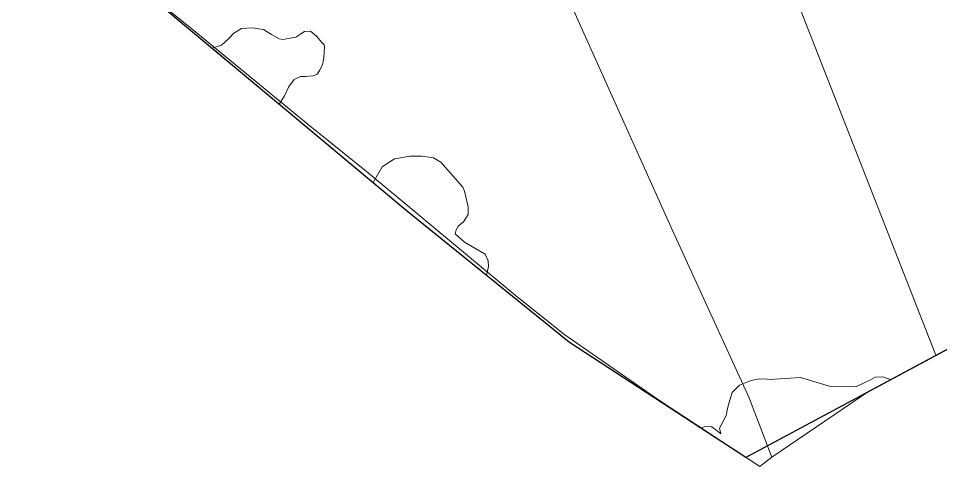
# Model space of a CAD drawing. Header units: metres. Extents: x 4652992 to 4879070, y 2074171 to 2309877.
# Drawn here: x 4653486.8 to 4653611.2, y 2306302.8 to 2306363.3 of the extents above; entities that cross this region are included whole.
import ezdxf

# ---------------------------------------------------------------- set-up
doc = ezdxf.new("R2010")
doc.units = ezdxf.units.M
doc.header["$MEASUREMENT"] = 0
doc.layers.add('Level 37', color=3, linetype='Continuous', lineweight=0)
doc.layers.add('Level 40', color=1, linetype='Continuous', lineweight=0)
doc.layers.add('Limite', color=38, linetype='Continuous', lineweight=0, plot=False)

msp = doc.modelspace()

# ---------------------------------------------------------------- linework, layer by layer
at = {"layer": 'Level 37'}
for points in [[(4653641.273707, 2306374.760241, 1432.9307), (4653622.81197, 2306367.782686, 1434.1827), (4653606.210547, 2306408.843806, 1434.7827), (4653576.756039, 2306402.424037, 1436.8827), (4653592.085986, 2306365.107736, 1436.2827), (4653610.554654, 2306317.880301, 1434.5256)], [(4653576.756039, 2306402.424037, 1436.8827), (4653547.183488, 2306396.624595, 1438.7827), (4653557.464855, 2306373.826508, 1438.5827), (4653574.852245, 2306335.113833, 1437.4827), (4653585.329223, 2306312.223649, 1436.6827), (4653588.437921, 2306304.093046, 1436.68274)], [(4653547.183488, 2306396.624595, 1438.782741), (4653486.790149, 2306382.486238, 1442.57176), (4653492.38015, 2306377.526249, 1442.213834), (4653500.016645, 2306370.153845, 1442.213834), (4653510.215143, 2306361.886932, 1441.913834), (4653525.886375, 2306349.015164, 1440.913834), (4653533.959937, 2306342.505654, 1440.713834), (4653554.079731, 2306325.75326, 1438.813835), (4653560.518285, 2306320.600667, 1438.513835), (4653573.12395, 2306311.834708, 1437.313835), (4653586.788702, 2306302.833536, 1436.713834), (4653588.437921, 2306304.093046, 1436.68274), (4653601.58941, 2306313.045233, 1436.213835), (4653610.554654, 2306317.880301, 1434.525619), (4653644.065512, 2306335.815634, 1433.083895), (4653654.566418, 2306341.567845, 1432.733894), (4653654.884395, 2306341.75573, 1432.710612), (4653670.955193, 2306351.251609, 1431.533894), (4653684.375531, 2306357.569215, 1430.233894)]]:
    msp.add_polyline3d(points, dxfattribs=at)
at = {"layer": 'Level 40', "color": 3}
for points in [[(4653521.945673, 2306351.765104, 1449), (4653512.906674, 2306359.318493, 1449), (4653513.0441, 2306359.372683, 1449), (4653514.187907, 2306359.715722, 1449), (4653515.130246, 2306360.610628, 1449), (4653515.836547, 2306361.346004, 1449), (4653516.879609, 2306361.964969, 1449), (4653518.341101, 2306362.092706, 1449), (4653519.834798, 2306361.855185, 1449), (4653520.936323, 2306361.180586, 1449), (4653521.948449, 2306360.574558, 1449), (4653522.44318, 2306360.478899, 1449), (4653524.213206, 2306360.818799, 1447.5), (4653524.863664, 2306361.258431, 1447.5), (4653525.386302, 2306361.568576, 1447.5), (4653526.168197, 2306361.622995, 1447.5), (4653527.01466, 2306360.945331, 1447.5), (4653527.72376, 2306360.088619, 1447.5), (4653528.023051, 2306359.773746, 1447.5), (4653528.06489, 2306359.457251, 1447.5), (4653527.995718, 2306358.031385, 1447.5), (4653527.814203, 2306357.089842, 1447.5), (4653527.403892, 2306356.295336, 1447.5), (4653527.110033, 2306355.838127, 1447.5), (4653526.596932, 2306355.577521, 1447.5), (4653525.923724, 2306355.553487, 1447.5), (4653525.557553, 2306355.521485, 1447.5), (4653525.092223, 2306355.508659, 1447.5), (4653524.834767, 2306355.507039, 1447.5), (4653524.00727, 2306355.082454, 1448.5), (4653523.209477, 2306354.072956, 1449), (4653522.655192, 2306352.795162, 1449), (4653521.945673, 2306351.765104, 1449)], [(4653549.928686, 2306328.655896, 1443), (4653539.32712, 2306337.240293, 1445.051486), (4653534.627211, 2306341.167775, 1445.972594), (4653535.842242, 2306343.286514, 1445.5), (4653537.510017, 2306344.371677, 1445.5), (4653539.647585, 2306344.762686, 1445.5), (4653541.206848, 2306344.76279, 1445.5), (4653542.767912, 2306344.511174, 1445.5), (4653543.760017, 2306343.917114, 1445.5), (4653546.73644, 2306340.580379, 1449), (4653546.981298, 2306340.032734, 1449), (4653547.468902, 2306337.887207, 1449), (4653547.476077, 2306336.885203, 1449), (4653546.82805, 2306335.859814, 1449), (4653546.118884, 2306335.296527, 1449), (4653545.82364, 2306334.803276, 1449), (4653545.721418, 2306334.272691, 1449), (4653546.965375, 2306333.140998, 1445.5), (4653549.767846, 2306331.501934, 1443), (4653550.153248, 2306330.620033, 1443), (4653550.20735, 2306329.852663, 1443), (4653549.928686, 2306328.655896, 1443)], [(4653604.38464, 2306314.514592, 1438), (4653584.896415, 2306304.064568, 1439.883421), (4653578.835488, 2306308.023335, 1440.5), (4653579.509853, 2306308.289292, 1440.5), (4653580.285437, 2306308.218143, 1440.5), (4653580.636633, 2306307.992402, 1440.5), (4653581.537323, 2306307.270591, 1444.5), (4653581.368447, 2306308.009255, 1448.5), (4653582.24252, 2306309.712509, 1448.5), (4653582.430674, 2306310.690285, 1448.5), (4653582.636175, 2306311.352645, 1448.5), (4653583.07612, 2306312.827772, 1448.5), (4653584.045629, 2306313.810383, 1448.5), (4653585.648892, 2306314.436359, 1448.5), (4653586.789112, 2306314.683849, 1448.5), (4653587.796207, 2306314.645053, 1448.5), (4653588.097178, 2306314.586832, 1448.5), (4653592.311433, 2306314.850207, 1446.5), (4653596.324324, 2306313.636185, 1440.5), (4653599.737784, 2306313.608441, 1438), (4653600.953709, 2306314.164934, 1438), (4653601.743762, 2306314.566296, 1438), (4653602.366403, 2306314.920871, 1438), (4653603.403188, 2306314.957827, 1438), (4653604.290208, 2306314.627908, 1438), (4653604.38464, 2306314.514592, 1438)]]:
    msp.add_polyline3d(points, dxfattribs=at)
at = {"layer": 'Limite', "color": 5, "linetype": 'Continuous', "lineweight": 30}
msp.add_polyline3d([(4653621.559308, 2306323.724034, 1432.408783), (4653584.896415, 2306304.064568, 1435.315496), (4653561.117095, 2306319.596315, 1437.133833), (4653539.32712, 2306337.240293, 1438.604241), (4653522.688784, 2306351.144128, 1439.976346), (4653493.768649, 2306375.311078, 1441.221192)], dxfattribs=at)

doc.saveas('drawing.dxf')
